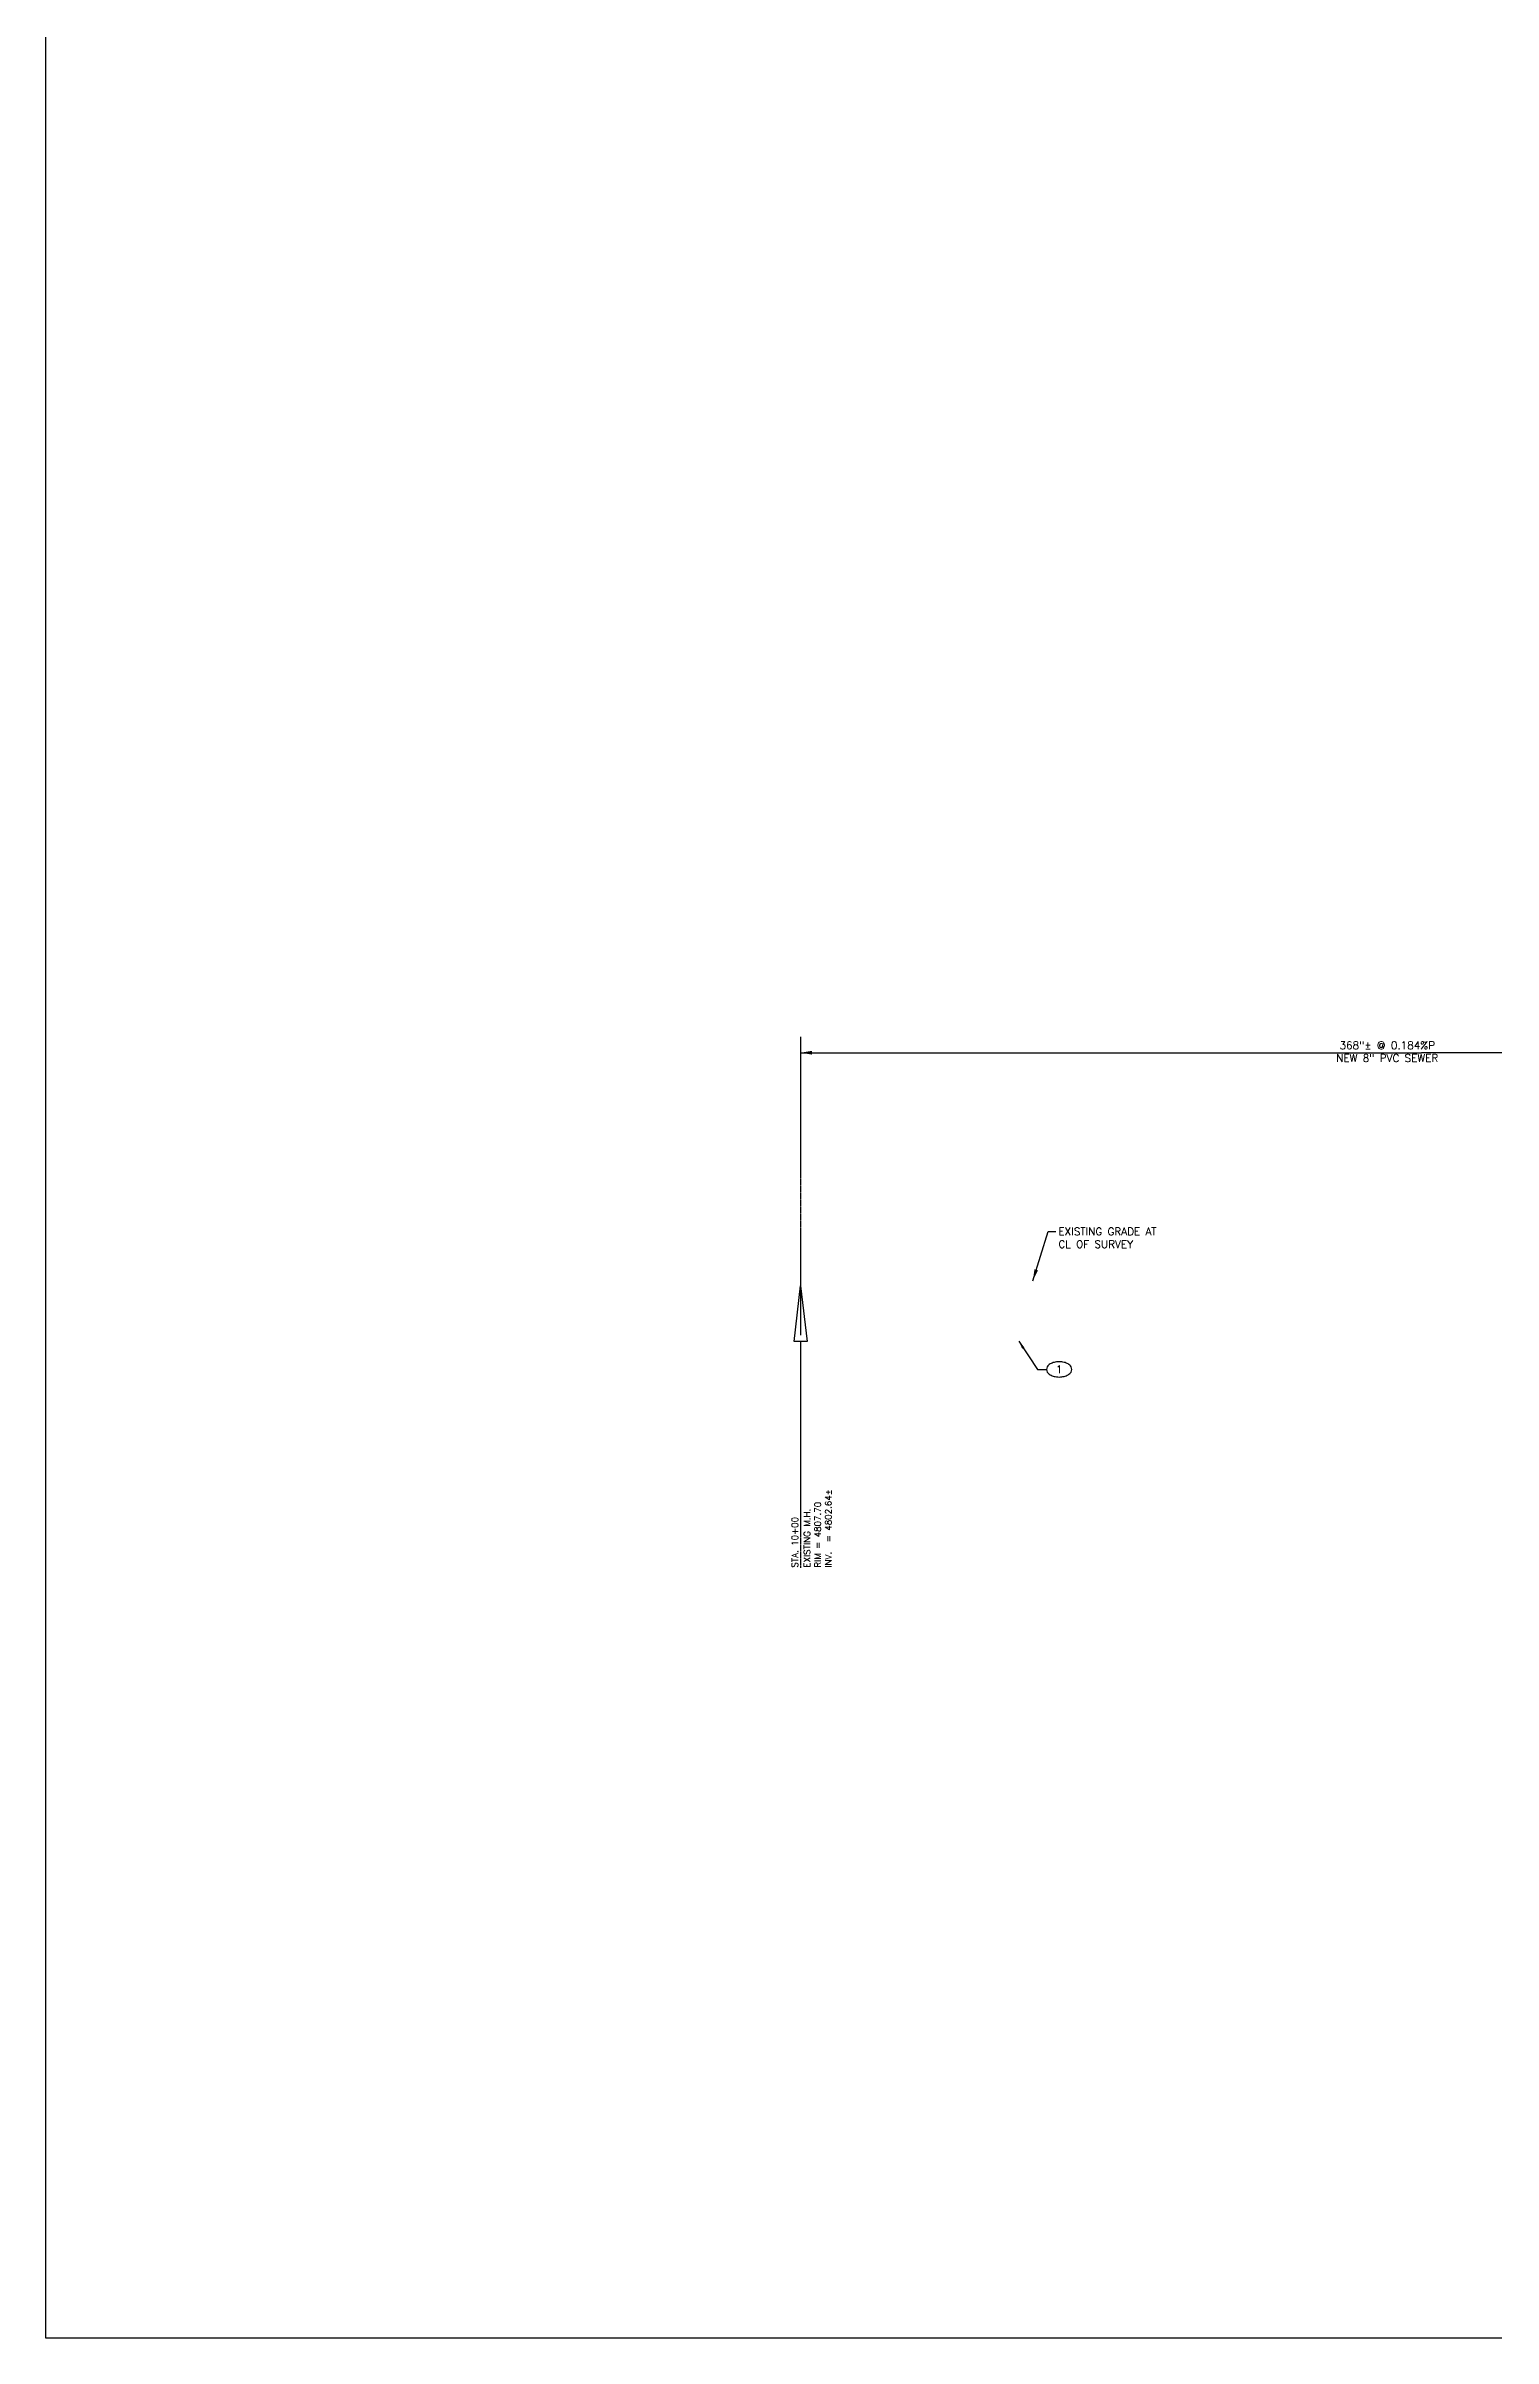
# Model space of a CAD drawing. Extents: x 486141 to 490183, y 333384 to 334983.
# Drawn here: x 488363 to 488818, y 333543 to 334263 of the extents above; entities that cross this region are included whole.
import ezdxf
from ezdxf.enums import TextEntityAlignment as Align

# ---------------------------------------------------------------- set-up
doc = ezdxf.new("R2010")
doc.units = 0
doc.header["$MEASUREMENT"] = 0
doc.set_wipeout_variables(frame=1)
doc.linetypes.add('CL3', pattern=[0.4375, 0.25, -0.0625, 0.0625, -0.0625])
for name, color, linetype in [('G-ANNO-GENL-HEVY', 3, 'Continuous'), ('G-ANNO-NRTH-GENL-LITE', 1, 'Continuous'), ('G-ANNO-PP-TEXT', 2, 'Continuous')]:
    doc.layers.add(name, color=color, linetype=linetype)
doc.styles.add('10', font='ROMANS.shx', dxfattribs={"height": 0.1})
doc.styles.add('12', font='romans.shx', dxfattribs={"height": 6})
doc.styles.add('ROMANS', font='romans.shx')
doc.dimstyles.new('DIMS', dxfattribs={"dimtxt": 0.1, "dimasz": 2.6, "dimexe": 0.13, "dimexo": 0.0625, "dimgap": 0.09, "dimtad": 1, "dimdec": 4, "dimzin": 0, "dimdsep": 46, "dimlunit": 4, "dimtxsty": 'ROMANS', "dimcen": 0, "dimclrd": 256, "dimclre": 256, "dimclrt": 256, "dimazin": 0, "dimtfac": 1, "dimtdec": 4, "dimtofl": 0, "dimtmove": 0, "dimatfit": 3, "dimfxl": 1, "dimtolj": 1, "dimtzin": 0, "dimlwd": -1, "dimlwe": -1, "dimarcsym": 0})
doc.dimstyles.get("Standard").update_dxf_attribs({"dimtxt": 0.18, "dimasz": 0.18, "dimexe": 0.18, "dimexo": 0.0625, "dimgap": 0.09, "dimtad": 0, "dimtih": 1, "dimtoh": 1, "dimdec": 4, "dimzin": 0, "dimdsep": 46, "dimtxsty": 'Standard', "dimcen": 0.09, "dimadec": 0, "dimazin": 0, "dimtfac": 1, "dimtdec": 4, "dimtofl": 0, "dimtmove": 0, "dimatfit": 3, "dimfxl": 1, "dimtolj": 1, "dimtzin": 0, "dimarcsym": 0})

# ---------------------------------------------------------------- blocks, each defined once
blk = doc.blocks.new('ELLNOTE')
blk.add_lwpolyline([(-0.3, -0.06, 0.060974), (-0.22, -0.05, 0.074343), (-0.159, -0.025, 0.106943), (-0.113, 0.018), (-0.1, 0.06), (-0.113, 0.102, 0.106943), (-0.159, 0.145, 0.074343), (-0.22, 0.17, 0.060974), (-0.3, 0.18, 0.060974), (-0.38, 0.17, 0.074343), (-0.441, 0.145, 0.106943), (-0.487, 0.102), (-0.5, 0.06), (-0.487, 0.018, 0.106943), (-0.441, -0.025, 0.074343), (-0.38, -0.05, 0.060974)], format="xyb", close=True)
at = {"style": '12'}
blk.add_attdef('NOTE', text='', height=0.12, dxfattribs=at).set_placement((-0.3, 0.06), align=Align.MIDDLE)

msp = doc.modelspace()

# ---------------------------------------------------------------- linework, layer by layer
at = {"elevation": 2404.71}
msp.add_lwpolyline([(488680.34, 333849.33), (488679.11, 333848.82), (488678.2, 333847.97), (488677.94, 333847.13), (488678.2, 333846.28), (488679.11, 333845.43), (488680.34, 333844.92), (488681.94, 333844.73), (488683.54, 333844.92), (488684.77, 333845.43), (488685.68, 333846.28), (488685.94, 333847.13), (488685.68, 333847.97), (488684.77, 333848.82), (488683.54, 333849.33), (488681.94, 333849.53)], close=True, dxfattribs=at)
at = {"layer": 'Defpoints'}
msp.add_lwpolyline([(488363.38, 334983.25), (490183.44, 334983.25), (490183.44, 333542.73), (488363.38, 333542.73)], close=True, dxfattribs=at)
at = {"layer": 'G-ANNO-NRTH-GENL-LITE', "color": 2, "linetype": 'CL3'}
for p, q in [((488600.68, 333951.61), (488600.68, 333857.86, 2404.71)), ((488600.68, 333855.86, 2404.71), (488600.68, 333784.74))]:
    msp.add_line(p, q, dxfattribs=at)
at = {"layer": 'G-ANNO-PP-TEXT'}
for p, q in [((488600.68, 333950.36), (488600.68, 333943.02)), ((488600.68, 333946.62), (488795.9, 333946.62)), ((488969.51, 333946.62, 59.46), (488795.9, 333946.62))]:
    msp.add_line(p, q, dxfattribs=at)
msp.add_lwpolyline([(488598.68, 333855.86), (488600.68, 333873.42), (488602.68, 333855.86)], close=True, dxfattribs=at)
msp.add_solid([(488604.28, 333947.22), (488604.28, 333946.02), (488600.68, 333946.62)], dxfattribs=at)

# ---------------------------------------------------------------- texts
at = {"layer": 'G-ANNO-GENL-HEVY', "char_height": 2.4, "width": 39.1554, "style": '12'}
for s, insert, attachment_point in [('\\A1;368"%%P @ 0.184%%%P\\PNEW 8" PVC SEWER', (488785.1, 333950.14), 2), ('EXISTING GRADE AT CL OF SURVEY', (488681.72, 333891.66), 1)]:
    msp.add_mtext(s, dxfattribs=dict(at, insert=insert, attachment_point=attachment_point))
at = {"layer": 'G-ANNO-NRTH-GENL-LITE', "color": 2, "style": '10'}
msp.add_text('STA. 10+00', height=2, rotation=90, dxfattribs=at).set_placement((488599.86, 333784.83))
at = {"layer": 'G-ANNO-NRTH-GENL-LITE', "color": 2, "insert": (488601.71, 333784.83), "char_height": 2, "width": 36.1598, "attachment_point": 1, "rotation": 90, "style": '10'}
msp.add_mtext('EXISTING M.H.\\PRIM = 4807.70\\PINV.^I= 4802.64%%P', dxfattribs=at)

# ---------------------------------------------------------------- leaders
at = {"layer": 'G-ANNO-PP-TEXT'}
msp.add_leader([(488673.67, 333874.99), (488678.51, 333890.41), (488680.94, 333890.41)], dimstyle='Standard', override={"dimscale": 20}, dxfattribs=at)

# ---------------------------------------------------------------- next in the draw order: wipeouts: each hides what was drawn before it
msp.add_wipeout([(488680.34, 333849.33), (488679.11, 333848.82), (488678.2, 333847.97), (488677.94, 333847.13), (488678.2, 333846.28), (488679.11, 333845.43), (488680.34, 333844.92), (488681.94, 333844.73), (488683.54, 333844.92), (488684.77, 333845.43), (488685.68, 333846.28), (488685.94, 333847.13), (488685.68, 333847.97), (488684.77, 333848.82), (488683.54, 333849.33), (488681.94, 333849.53)]).translate(0, 0, 2404.71)

# ---------------------------------------------------------------- next in the draw order: block references
at = {"layer": 'G-ANNO-GENL-HEVY', "xscale": 20, "yscale": 20, "zscale": 20}
msp.add_blockref('ELLNOTE', (488687.94, 333845.93, 2404.71), dxfattribs=at).add_auto_attribs({'NOTE': '1'})

# ---------------------------------------------------------------- next in the draw order: leaders
at = {"layer": 'G-ANNO-GENL-HEVY'}
msp.add_leader([(488669.25, 333856.01, 2404.71), (488675.16, 333847.13, 2404.71), (488677.94, 333847.13, 2404.71)], dimstyle='DIMS', override={"dimscale": 1}, dxfattribs=at)

doc.saveas('drawing.dxf')
